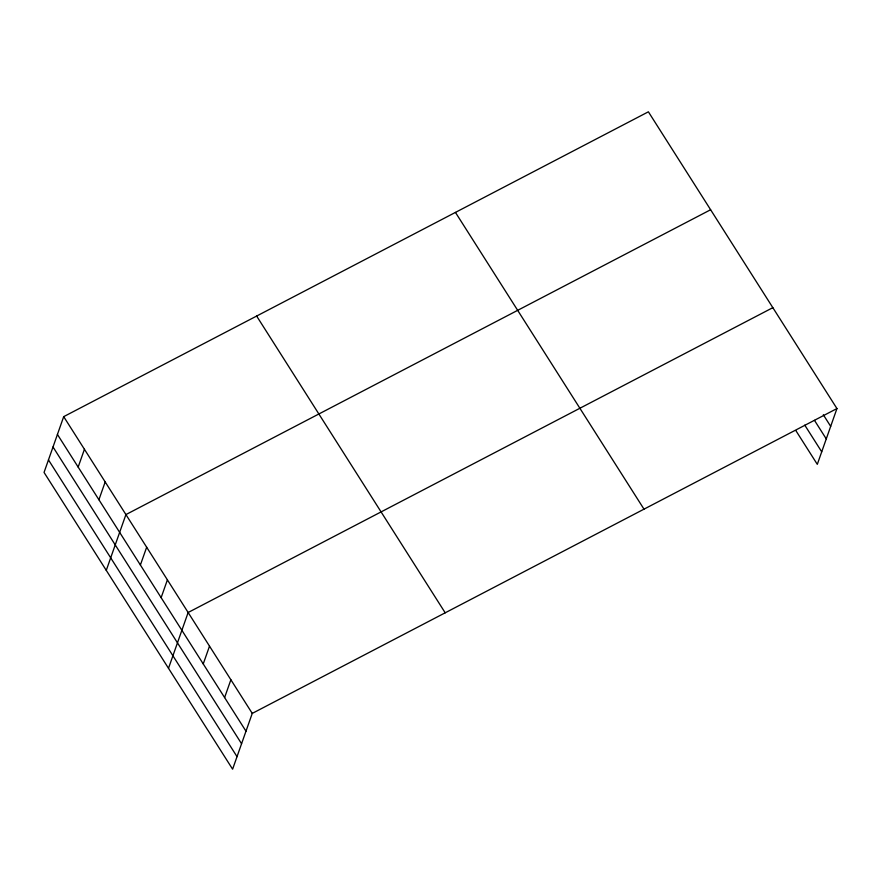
<?xml version="1.0" encoding="UTF-8"?>
<svg xmlns="http://www.w3.org/2000/svg" width="881" height="881" viewBox="0 0 881 881"><rect width="100%" height="100%" fill="white"/><g stroke="black" fill="none" stroke-linecap="round" stroke-linejoin="round"><path stroke-width="1.32" d="M63.696 416.647L44.05 472.436L232.606 769.19L252.252 713.401L836.95 408.564L648.394 111.81L63.696 416.647L252.252 713.401M78.167 467.084L84.433 449.288M98.914 499.736L105.18 481.94M106.271 570.359L125.917 514.581L710.615 209.744M140.387 565.018L146.664 547.222M161.135 597.659L167.401 579.863M168.502 668.294L188.138 612.504L772.835 307.667M203.247 663.933L209.513 646.136M224.611 697.565L230.877 679.769M836.95 408.564L817.304 464.353L795.939 430.721M823.317 414.764L830.684 426.36M814.473 420.347L826.268 438.903M804.771 425.138L821.72 451.81M455.444 212.409L644 509.163M256.646 316.059L445.202 612.813M57.43 434.443L245.986 731.197M53.014 446.986L241.57 743.729M48.466 459.893L237.022 756.647"/></g></svg>
